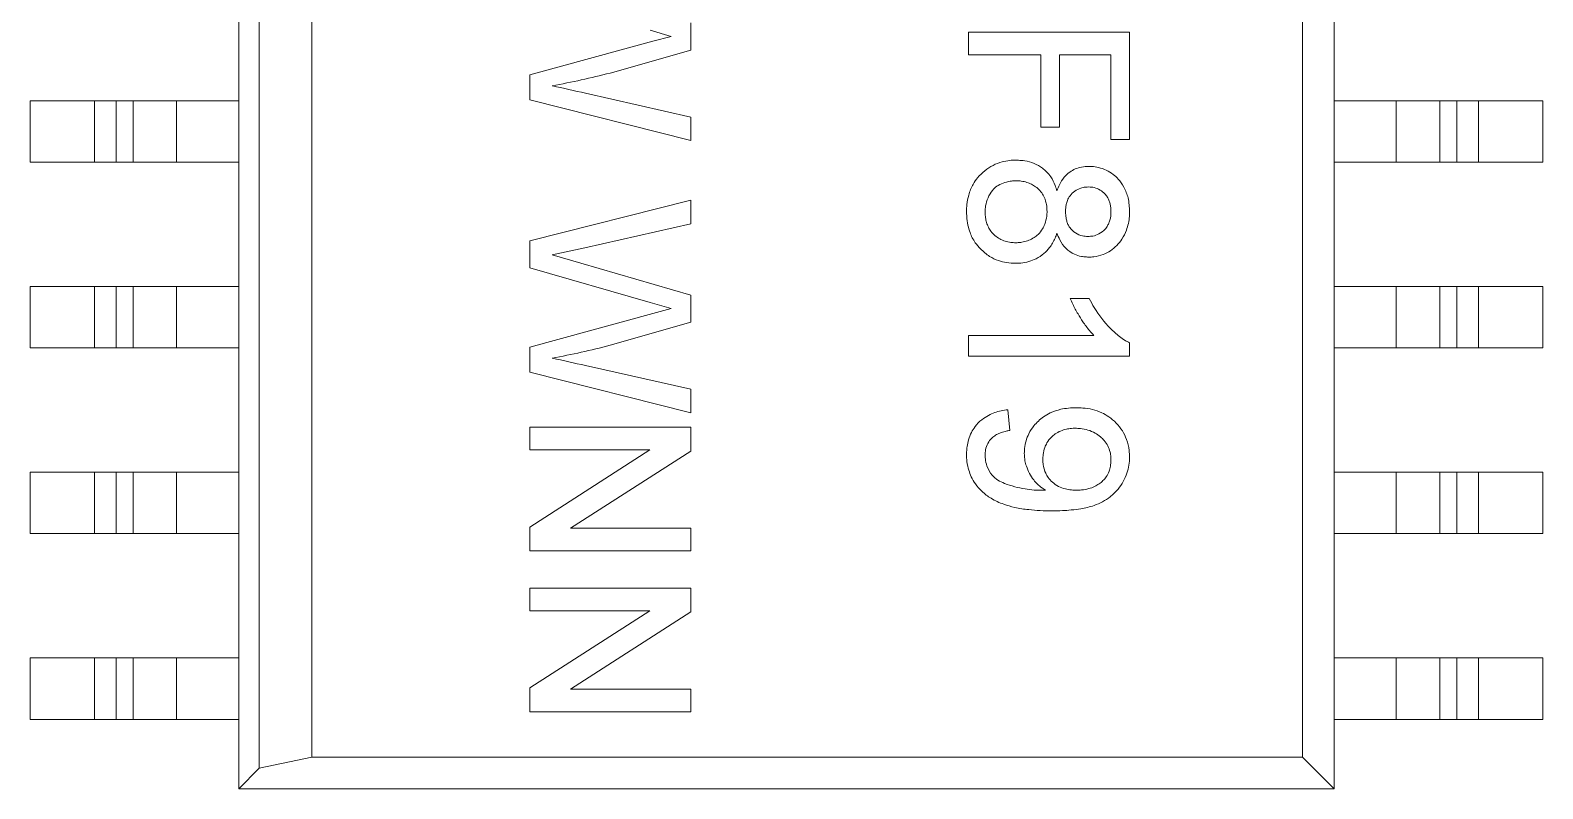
# Model space of a CAD drawing. Header units: millimetres. Extents: x -118 to 1430, y 370 to 1370.
# Drawn here: x 219.59 to 229.93, y 503.76 to 508.95 of the extents above; entities that cross this region are included whole.
import ezdxf

# ---------------------------------------------------------------- set-up
doc = ezdxf.new("R2010")
doc.units = ezdxf.units.MM
doc.layers.add('TANGENT EDGES', color=7, linetype='Continuous', lineweight=0)
doc.layers.add('VISIBLE', color=7, linetype='Continuous', lineweight=0)

msp = doc.modelspace()

# ---------------------------------------------------------------- linework, layer by layer
at = {"layer": 'TANGENT EDGES'}
for p, q in [((220.03, 508.045), (220.03, 508.465)), ((220.178, 508.465), (220.178, 508.045)), ((220.295, 508.465), (220.295, 508.045)), ((220.592, 508.465), (220.592, 508.045)), ((228.93, 508.465), (228.93, 508.045)), ((229.227, 508.465), (229.227, 508.045)), ((229.344, 508.045), (229.344, 508.465)), ((229.492, 508.465), (229.492, 508.045)), ((220.03, 506.775), (220.03, 507.195)), ((220.178, 507.195), (220.178, 506.775)), ((220.295, 507.195), (220.295, 506.775)), ((220.592, 507.195), (220.592, 506.775)), ((228.93, 507.195), (228.93, 506.775)), ((229.227, 507.195), (229.227, 506.775)), ((229.344, 506.775), (229.344, 507.195)), ((229.492, 507.195), (229.492, 506.775)), ((220.03, 505.505), (220.03, 505.925)), ((220.178, 505.925), (220.178, 505.505)), ((220.295, 505.925), (220.295, 505.505)), ((220.592, 505.925), (220.592, 505.505)), ((228.93, 505.925), (228.93, 505.505)), ((229.227, 505.925), (229.227, 505.505)), ((229.344, 505.505), (229.344, 505.925)), ((229.492, 505.925), (229.492, 505.505)), ((220.03, 504.235), (220.03, 504.655)), ((220.178, 504.655), (220.178, 504.235)), ((220.295, 504.655), (220.295, 504.235)), ((220.592, 504.655), (220.592, 504.235)), ((228.93, 504.655), (228.93, 504.235)), ((229.227, 504.655), (229.227, 504.235)), ((229.344, 504.235), (229.344, 504.655)), ((229.492, 504.655), (229.492, 504.235))]:
    msp.add_line(p, q, dxfattribs=at)
at = {"layer": 'VISIBLE'}
for p, q in [((221.016, 515.29), (221.016, 503.76)), ((228.506, 503.76), (228.506, 515.29)), ((221.156, 515.15), (221.156, 503.901)), ((221.516, 515.074), (221.516, 503.977)), ((228.289, 503.977), (228.289, 515.074)), ((223.829, 508.947), (223.973, 508.905)), ((224.106, 508.811), (224.106, 508.998)), ((223.847, 508.871), (223.006, 508.641)), ((223.973, 508.905), (223.847, 508.871)), ((226.006, 508.933), (226.006, 508.778)), ((227.106, 508.933), (226.006, 508.933)), ((227.106, 508.199), (227.106, 508.933)), ((223.555, 508.654), (224.106, 508.811)), ((226.006, 508.778), (226.5, 508.778)), ((226.5, 508.284), (226.5, 508.778)), ((226.627, 508.778), (226.979, 508.778)), ((226.627, 508.284), (226.627, 508.778)), ((226.979, 508.778), (226.979, 508.199)), ((223.006, 508.641), (223.006, 508.47)), ((220.03, 508.465), (219.591, 508.465)), ((219.591, 508.465), (219.591, 508.045)), ((220.03, 508.465), (220.178, 508.465)), ((220.295, 508.465), (220.178, 508.465)), ((220.592, 508.465), (220.295, 508.465)), ((221.016, 508.465), (220.592, 508.465)), ((223.006, 508.47), (224.106, 508.193)), ((224.106, 508.353), (223.387, 508.516)), ((228.93, 508.465), (228.506, 508.465)), ((229.227, 508.465), (228.93, 508.465)), ((229.344, 508.465), (229.227, 508.465)), ((229.344, 508.465), (229.492, 508.465)), ((229.931, 508.465), (229.492, 508.465)), ((229.931, 508.465), (229.931, 508.045)), ((224.106, 508.193), (224.106, 508.353)), ((226.5, 508.284), (226.627, 508.284)), ((226.979, 508.199), (227.106, 508.199)), ((219.591, 508.045), (220.03, 508.045)), ((220.178, 508.045), (220.03, 508.045)), ((220.178, 508.045), (220.295, 508.045)), ((220.295, 508.045), (220.592, 508.045)), ((220.592, 508.045), (221.016, 508.045)), ((226.427, 508.045), (226.427, 508.045)), ((228.506, 508.045), (228.93, 508.045)), ((228.93, 508.045), (229.227, 508.045)), ((229.227, 508.045), (229.344, 508.045)), ((229.492, 508.045), (229.344, 508.045)), ((229.492, 508.045), (229.931, 508.045)), ((224.106, 507.784), (223.006, 507.507)), ((224.106, 507.624), (224.106, 507.784)), ((223.383, 507.46), (224.106, 507.624)), ((223.006, 507.323), (223.006, 507.507)), ((223.16, 507.41), (223.383, 507.46)), ((223.355, 507.354), (223.16, 507.41)), ((223.006, 507.323), (223.829, 507.085)), ((224.106, 507.136), (223.355, 507.354)), ((219.591, 507.195), (219.591, 506.775)), ((220.03, 507.195), (219.591, 507.195)), ((220.03, 507.195), (220.178, 507.195)), ((220.295, 507.195), (220.178, 507.195)), ((220.592, 507.195), (220.295, 507.195)), ((221.016, 507.195), (220.592, 507.195)), ((228.93, 507.195), (228.506, 507.195)), ((229.227, 507.195), (228.93, 507.195)), ((229.344, 507.195), (229.227, 507.195)), ((229.344, 507.195), (229.492, 507.195)), ((229.931, 507.195), (229.492, 507.195)), ((229.931, 507.195), (229.931, 506.775)), ((223.973, 507.044), (223.829, 507.085)), ((224.106, 506.95), (224.106, 507.136)), ((226.831, 507.113), (226.701, 507.113)), ((223.847, 507.009), (223.006, 506.779)), ((223.973, 507.044), (223.847, 507.009)), ((223.555, 506.793), (224.106, 506.95)), ((219.591, 506.775), (220.03, 506.775)), ((220.178, 506.775), (220.03, 506.775)), ((220.178, 506.775), (220.295, 506.775)), ((220.295, 506.775), (220.592, 506.775)), ((220.592, 506.775), (221.016, 506.775)), ((223.006, 506.779), (223.006, 506.609)), ((223.487, 506.775), (223.487, 506.775)), ((226.006, 506.86), (226.006, 506.719)), ((226.863, 506.86), (226.006, 506.86)), ((227.106, 506.719), (227.106, 506.809)), ((228.506, 506.775), (228.93, 506.775)), ((228.93, 506.775), (229.227, 506.775)), ((229.227, 506.775), (229.344, 506.775)), ((229.492, 506.775), (229.344, 506.775)), ((229.492, 506.775), (229.931, 506.775)), ((226.006, 506.719), (227.106, 506.719)), ((223.006, 506.609), (224.106, 506.331)), ((224.106, 506.492), (223.387, 506.654)), ((224.106, 506.331), (224.106, 506.492)), ((226.288, 506.211), (226.274, 506.352)), ((224.106, 506.233), (223.006, 506.233)), ((223.006, 506.233), (223.006, 506.078)), ((224.106, 506.069), (224.106, 506.233)), ((223.006, 505.55), (223.827, 506.078)), ((223.006, 506.078), (223.827, 506.078)), ((223.285, 505.542), (224.106, 506.069)), ((220.03, 505.925), (219.591, 505.925)), ((219.591, 505.925), (219.591, 505.505)), ((220.03, 505.925), (220.178, 505.925)), ((220.295, 505.925), (220.178, 505.925)), ((220.592, 505.925), (220.295, 505.925)), ((221.016, 505.925), (220.592, 505.925)), ((226.012, 505.925), (226.012, 505.925)), ((226.417, 505.925), (226.417, 505.925)), ((228.93, 505.925), (228.506, 505.925)), ((229.227, 505.925), (228.93, 505.925)), ((229.344, 505.925), (229.227, 505.925)), ((229.344, 505.925), (229.492, 505.925)), ((229.931, 505.925), (229.492, 505.925)), ((229.931, 505.925), (229.931, 505.505)), ((226.531, 505.802), (226.504, 505.801)), ((223.006, 505.55), (223.006, 505.387)), ((224.106, 505.542), (223.285, 505.542)), ((224.106, 505.387), (224.106, 505.542)), ((219.591, 505.505), (220.03, 505.505)), ((220.178, 505.505), (220.03, 505.505)), ((220.178, 505.505), (220.295, 505.505)), ((220.295, 505.505), (220.592, 505.505)), ((220.592, 505.505), (221.016, 505.505)), ((228.506, 505.505), (228.93, 505.505)), ((228.93, 505.505), (229.227, 505.505)), ((229.227, 505.505), (229.344, 505.505)), ((229.492, 505.505), (229.344, 505.505)), ((229.492, 505.505), (229.931, 505.505)), ((223.006, 505.387), (224.106, 505.387)), ((223.006, 505.133), (223.006, 504.978)), ((224.106, 505.133), (223.006, 505.133)), ((224.106, 504.969), (224.106, 505.133)), ((223.006, 504.45), (223.827, 504.978)), ((223.006, 504.978), (223.827, 504.978)), ((223.285, 504.442), (224.106, 504.969)), ((219.591, 504.655), (219.591, 504.235)), ((220.03, 504.655), (219.591, 504.655)), ((220.03, 504.655), (220.178, 504.655)), ((220.295, 504.655), (220.178, 504.655)), ((220.592, 504.655), (220.295, 504.655)), ((221.016, 504.655), (220.592, 504.655)), ((228.93, 504.655), (228.506, 504.655)), ((229.227, 504.655), (228.93, 504.655)), ((229.344, 504.655), (229.227, 504.655)), ((229.344, 504.655), (229.492, 504.655)), ((229.931, 504.655), (229.492, 504.655)), ((229.931, 504.655), (229.931, 504.235)), ((223.006, 504.45), (223.006, 504.287)), ((224.106, 504.442), (223.285, 504.442)), ((224.106, 504.287), (224.106, 504.442)), ((223.006, 504.287), (224.106, 504.287)), ((219.591, 504.235), (220.03, 504.235)), ((220.178, 504.235), (220.03, 504.235)), ((220.178, 504.235), (220.295, 504.235)), ((220.295, 504.235), (220.592, 504.235)), ((220.592, 504.235), (221.016, 504.235)), ((228.506, 504.235), (228.93, 504.235)), ((228.93, 504.235), (229.227, 504.235)), ((229.227, 504.235), (229.344, 504.235)), ((229.492, 504.235), (229.344, 504.235)), ((229.492, 504.235), (229.931, 504.235)), ((221.156, 503.901), (221.516, 503.977)), ((221.516, 503.977), (228.289, 503.977)), ((228.289, 503.977), (228.506, 503.76)), ((221.016, 503.76), (221.156, 503.901)), ((228.506, 503.76), (221.016, 503.76))]:
    msp.add_line(p, q, dxfattribs=at)
for centre, radius, start, end in [((222.151, 514.059), 5.584, 280.4084, 284.5612), ((233.671, 554.699), 47.314, 257.1648, 257.4465), ((222.151, 512.197), 5.584, 280.4084, 284.5612), ((233.671, 552.837), 47.314, 257.1648, 257.4465)]:
    msp.add_arc(centre, radius, start, end, dxfattribs=at)
for points, knots in [([(226.33, 508.058), (226.315, 508.058), (226.301, 508.058), (226.269, 508.054), (226.252, 508.051), (226.213, 508.041), (226.193, 508.033), (226.133, 508.002), (226.097, 507.973), (226.056, 507.924), (226.046, 507.909), (226.024, 507.87), (226.014, 507.845), (226.001, 507.799), (225.997, 507.777), (225.993, 507.739), (225.992, 507.722), (225.992, 507.706)], [0, 0, 0, 0, 0.08, 0.08, 0.176, 0.176, 0.296, 0.296, 0.544832, 0.544832, 0.644832, 0.644832, 0.788832, 0.788832, 0.908832, 0.908832, 1, 1, 1, 1]), ([(226.609, 507.849), (226.606, 507.862), (226.602, 507.874), (226.59, 507.906), (226.58, 507.926), (226.559, 507.956), (226.55, 507.968), (226.53, 507.988), (226.521, 507.996), (226.493, 508.017), (226.474, 508.028), (226.434, 508.044), (226.413, 508.05), (226.376, 508.056), (226.361, 508.057), (226.341, 508.058), (226.335, 508.058), (226.33, 508.058)], [0, 0, 0, 0, 0.1, 0.1, 0.2728, 0.2728, 0.3928, 0.3928, 0.4928, 0.4928, 0.6656, 0.6656, 0.8384, 0.8384, 0.9584, 0.9584, 1, 1, 1, 1]), ([(226.829, 508.016), (226.812, 508.015), (226.795, 508.014), (226.749, 508.005), (226.721, 507.994), (226.683, 507.966), (226.671, 507.955), (226.647, 507.926), (226.636, 507.908), (226.62, 507.877), (226.615, 507.863), (226.609, 507.849)], [0, 0, 0, 0, 0.1728, 0.1728, 0.471398, 0.471398, 0.644198, 0.644198, 0.851558, 0.851558, 1, 1, 1, 1]), ([(227.106, 507.707), (227.106, 507.723), (227.105, 507.739), (227.102, 507.769), (227.1, 507.785), (227.09, 507.826), (227.08, 507.851), (227.057, 507.894), (227.044, 507.913), (227.018, 507.941), (227.007, 507.951), (226.98, 507.972), (226.964, 507.982), (226.93, 507.998), (226.913, 508.004), (226.88, 508.012), (226.864, 508.014), (226.842, 508.016), (226.835, 508.016), (226.829, 508.016)], [0, 0, 0, 0, 0.1, 0.1, 0.2, 0.2, 0.3728, 0.3728, 0.5168, 0.5168, 0.6168, 0.6168, 0.7368, 0.7368, 0.8568, 0.8568, 0.9568, 0.9568, 1, 1, 1, 1]), ([(226.119, 507.705), (226.119, 507.718), (226.12, 507.732), (226.126, 507.765), (226.131, 507.783), (226.147, 507.819), (226.157, 507.837), (226.178, 507.862), (226.188, 507.872), (226.212, 507.889), (226.227, 507.896), (226.258, 507.907), (226.274, 507.911), (226.301, 507.916), (226.312, 507.917), (226.327, 507.917), (226.33, 507.917), (226.333, 507.917)], [0, 0, 0, 0, 0.12, 0.12, 0.2928, 0.2928, 0.4656, 0.4656, 0.5856, 0.5856, 0.7296, 0.7296, 0.8736, 0.8736, 0.9736, 0.9736, 1, 1, 1, 1]), ([(226.333, 507.917), (226.344, 507.917), (226.355, 507.917), (226.379, 507.913), (226.392, 507.911), (226.415, 507.903), (226.426, 507.899), (226.446, 507.889), (226.455, 507.883), (226.475, 507.869), (226.485, 507.86), (226.503, 507.84), (226.51, 507.83), (226.526, 507.801), (226.532, 507.783), (226.539, 507.751), (226.541, 507.738), (226.542, 507.719), (226.542, 507.714), (226.542, 507.709)], [0, 0, 0, 0, 0.1, 0.1, 0.22, 0.22, 0.32, 0.32, 0.42, 0.42, 0.54, 0.54, 0.66, 0.66, 0.8328, 0.8328, 0.9528, 0.9528, 1, 1, 1, 1]), ([(226.669, 507.704), (226.669, 507.713), (226.669, 507.722), (226.671, 507.739), (226.672, 507.748), (226.676, 507.765), (226.678, 507.774), (226.686, 507.794), (226.692, 507.805), (226.709, 507.828), (226.72, 507.838), (226.745, 507.856), (226.759, 507.862), (226.783, 507.87), (226.794, 507.873), (226.812, 507.874), (226.82, 507.875), (226.828, 507.875)], [0, 0, 0, 0, 0.1, 0.1, 0.2, 0.2, 0.3, 0.3, 0.444, 0.444, 0.6168, 0.6168, 0.7896, 0.7896, 0.9096, 0.9096, 1, 1, 1, 1]), ([(226.828, 507.875), (226.84, 507.874), (226.852, 507.874), (226.879, 507.867), (226.892, 507.862), (226.917, 507.847), (226.928, 507.838), (226.943, 507.821), (226.949, 507.814), (226.958, 507.8), (226.962, 507.793), (226.968, 507.777), (226.971, 507.769), (226.975, 507.752), (226.976, 507.744), (226.979, 507.727), (226.979, 507.719), (226.979, 507.709), (226.979, 507.707), (226.979, 507.706)], [0, 0, 0, 0, 0.144, 0.144, 0.3168, 0.3168, 0.482688, 0.482688, 0.582688, 0.582688, 0.682688, 0.682688, 0.782688, 0.782688, 0.882688, 0.882688, 0.982688, 0.982688, 1, 1, 1, 1]), ([(226.326, 507.353), (226.304, 507.354), (226.288, 507.354), (226.247, 507.361), (226.228, 507.366), (226.189, 507.379), (226.169, 507.389), (226.127, 507.415), (226.107, 507.432), (226.074, 507.465), (226.062, 507.479), (226.037, 507.516), (226.024, 507.54), (226.01, 507.579), (226.005, 507.597), (225.997, 507.634), (225.994, 507.653), (225.993, 507.684), (225.992, 507.695), (225.992, 507.706)], [0, 0, 0, 0, 0.12, 0.12, 0.22, 0.22, 0.34, 0.34, 0.484, 0.484, 0.584, 0.584, 0.728, 0.728, 0.828, 0.828, 0.9432, 0.9432, 1, 1, 1, 1]), ([(226.328, 507.494), (226.317, 507.494), (226.306, 507.495), (226.282, 507.498), (226.268, 507.501), (226.243, 507.508), (226.23, 507.514), (226.207, 507.527), (226.196, 507.534), (226.176, 507.552), (226.166, 507.562), (226.151, 507.581), (226.146, 507.591), (226.136, 507.611), (226.132, 507.621), (226.126, 507.643), (226.123, 507.654), (226.12, 507.676), (226.119, 507.687), (226.119, 507.7), (226.119, 507.702), (226.119, 507.705)], [0, 0, 0, 0, 0.1, 0.1, 0.22, 0.22, 0.34, 0.34, 0.46, 0.46, 0.58, 0.58, 0.68, 0.68, 0.78, 0.78, 0.88, 0.88, 0.98, 0.98, 1, 1, 1, 1]), ([(226.542, 507.709), (226.542, 507.697), (226.542, 507.686), (226.538, 507.656), (226.533, 507.638), (226.523, 507.609), (226.518, 507.599), (226.503, 507.575), (226.493, 507.563), (226.473, 507.543), (226.464, 507.536), (226.443, 507.522), (226.431, 507.516), (226.406, 507.505), (226.393, 507.502), (226.368, 507.497), (226.357, 507.495), (226.34, 507.494), (226.334, 507.494), (226.328, 507.494)], [0, 0, 0, 0, 0.1, 0.1, 0.265888, 0.265888, 0.365888, 0.365888, 0.509888, 0.509888, 0.609888, 0.609888, 0.729888, 0.729888, 0.849888, 0.849888, 0.949888, 0.949888, 1, 1, 1, 1]), ([(226.821, 507.537), (226.809, 507.537), (226.797, 507.538), (226.768, 507.544), (226.751, 507.551), (226.722, 507.571), (226.709, 507.583), (226.693, 507.604), (226.689, 507.612), (226.682, 507.627), (226.679, 507.635), (226.674, 507.653), (226.672, 507.663), (226.67, 507.682), (226.669, 507.69), (226.669, 507.701), (226.669, 507.703), (226.669, 507.704)], [0, 0, 0, 0, 0.144, 0.144, 0.35136, 0.35136, 0.55872, 0.55872, 0.65872, 0.65872, 0.75872, 0.75872, 0.87872, 0.87872, 0.97872, 0.97872, 1, 1, 1, 1]), ([(226.979, 507.706), (226.979, 507.697), (226.979, 507.688), (226.977, 507.671), (226.976, 507.663), (226.972, 507.646), (226.969, 507.637), (226.963, 507.623), (226.96, 507.617), (226.951, 507.602), (226.946, 507.594), (226.927, 507.573), (226.912, 507.562), (226.883, 507.547), (226.87, 507.542), (226.844, 507.538), (226.833, 507.537), (226.821, 507.537)], [0, 0, 0, 0, 0.1, 0.1, 0.2, 0.2, 0.3, 0.3, 0.38, 0.38, 0.4952, 0.4952, 0.70256, 0.70256, 0.868448, 0.868448, 1, 1, 1, 1]), ([(226.825, 507.395), (226.838, 507.396), (226.85, 507.396), (226.884, 507.4), (226.905, 507.406), (226.943, 507.42), (226.96, 507.429), (226.991, 507.45), (227.006, 507.462), (227.032, 507.489), (227.044, 507.503), (227.067, 507.538), (227.077, 507.558), (227.096, 507.61), (227.103, 507.642), (227.106, 507.685), (227.106, 507.696), (227.106, 507.707)], [0, 0, 0, 0, 0.08, 0.08, 0.21824, 0.21824, 0.33824, 0.33824, 0.45824, 0.45824, 0.57824, 0.57824, 0.72224, 0.72224, 0.9296, 0.9296, 1, 1, 1, 1]), ([(226.326, 507.353), (226.339, 507.353), (226.351, 507.354), (226.382, 507.357), (226.4, 507.36), (226.435, 507.37), (226.451, 507.377), (226.487, 507.394), (226.505, 507.406), (226.535, 507.432), (226.548, 507.446), (226.567, 507.47), (226.573, 507.481), (226.586, 507.502), (226.592, 507.514), (226.602, 507.536), (226.606, 507.547), (226.609, 507.559)], [0, 0, 0, 0, 0.1, 0.1, 0.244, 0.244, 0.388, 0.388, 0.5608, 0.5608, 0.7048, 0.7048, 0.8048, 0.8048, 0.9048, 0.9048, 1, 1, 1, 1]), ([(226.609, 507.559), (226.616, 507.543), (226.622, 507.528), (226.641, 507.492), (226.655, 507.472), (226.689, 507.439), (226.708, 507.425), (226.745, 507.408), (226.761, 507.403), (226.788, 507.398), (226.8, 507.397), (226.816, 507.396), (226.821, 507.396), (226.825, 507.395)], [0, 0, 0, 0, 0.1728, 0.1728, 0.421632, 0.421632, 0.660511, 0.660511, 0.833311, 0.833311, 0.953311, 0.953311, 1, 1, 1, 1]), ([(226.701, 507.113), (226.707, 507.1), (226.712, 507.087), (226.729, 507.051), (226.741, 507.029), (226.765, 506.989), (226.776, 506.971), (226.801, 506.933), (226.816, 506.913), (226.842, 506.882), (226.853, 506.871), (226.863, 506.86)], [0, 0, 0, 0, 0.144, 0.144, 0.392832, 0.392832, 0.600192, 0.600192, 0.849024, 0.849024, 1, 1, 1, 1]), ([(226.831, 507.113), (226.842, 507.092), (226.853, 507.071), (226.896, 506.998), (226.934, 506.95), (226.995, 506.888), (227.015, 506.87), (227.05, 506.843), (227.062, 506.834), (227.086, 506.82), (227.096, 506.815), (227.106, 506.809)], [0, 0, 0, 0, 0.1728, 0.1728, 0.602782, 0.602782, 0.801847, 0.801847, 0.917047, 0.917047, 1, 1, 1, 1]), ([(226.274, 506.352), (226.259, 506.35), (226.244, 506.348), (226.214, 506.341), (226.199, 506.337), (226.17, 506.327), (226.156, 506.32), (226.126, 506.305), (226.11, 506.295), (226.079, 506.27), (226.063, 506.254), (226.041, 506.224), (226.032, 506.211), (226.017, 506.181), (226.01, 506.164), (226.001, 506.131), (225.998, 506.116), (225.994, 506.089), (225.993, 506.077), (225.992, 506.059), (225.992, 506.054), (225.992, 506.048)], [0, 0, 0, 0, 0.1, 0.1, 0.2, 0.2, 0.3, 0.3, 0.42, 0.42, 0.564, 0.564, 0.664, 0.664, 0.784, 0.784, 0.884, 0.884, 0.964, 0.964, 1, 1, 1, 1]), ([(226.741, 506.366), (226.723, 506.366), (226.706, 506.365), (226.671, 506.361), (226.653, 506.359), (226.611, 506.349), (226.587, 506.341), (226.548, 506.322), (226.533, 506.313), (226.494, 506.286), (226.471, 506.265), (226.439, 506.225), (226.427, 506.207), (226.41, 506.172), (226.403, 506.156), (226.394, 506.122), (226.39, 506.105), (226.387, 506.076), (226.387, 506.065), (226.387, 506.054)], [0, 0, 0, 0, 0.1, 0.1, 0.2, 0.2, 0.344, 0.344, 0.444, 0.444, 0.6168, 0.6168, 0.7368, 0.7368, 0.8368, 0.8368, 0.9368, 0.9368, 1, 1, 1, 1]), ([(227.106, 506.029), (227.106, 506.044), (227.105, 506.059), (227.101, 506.099), (227.095, 506.124), (227.078, 506.169), (227.069, 506.189), (227.045, 506.227), (227.031, 506.245), (227, 506.277), (226.982, 506.291), (226.949, 506.314), (226.933, 506.324), (226.895, 506.34), (226.874, 506.348), (226.831, 506.359), (226.809, 506.362), (226.771, 506.365), (226.756, 506.366), (226.741, 506.366)], [0, 0, 0, 0, 0.08, 0.08, 0.21824, 0.21824, 0.33824, 0.33824, 0.45824, 0.45824, 0.57824, 0.57824, 0.67824, 0.67824, 0.79824, 0.79824, 0.91824, 0.91824, 1, 1, 1, 1]), ([(226.119, 506.041), (226.119, 506.054), (226.12, 506.066), (226.125, 506.094), (226.13, 506.108), (226.145, 506.136), (226.154, 506.148), (226.173, 506.166), (226.182, 506.172), (226.2, 506.183), (226.209, 506.188), (226.231, 506.197), (226.243, 506.2), (226.264, 506.206), (226.273, 506.208), (226.284, 506.21), (226.286, 506.21), (226.288, 506.211)], [0, 0, 0, 0, 0.144, 0.144, 0.3168, 0.3168, 0.4896, 0.4896, 0.6096, 0.6096, 0.7296, 0.7296, 0.8736, 0.8736, 0.9736, 0.9736, 1, 1, 1, 1]), ([(226.514, 506.011), (226.514, 506.022), (226.514, 506.034), (226.518, 506.062), (226.522, 506.078), (226.531, 506.105), (226.536, 506.115), (226.55, 506.139), (226.56, 506.152), (226.58, 506.172), (226.589, 506.18), (226.61, 506.194), (226.622, 506.201), (226.648, 506.212), (226.661, 506.216), (226.686, 506.221), (226.697, 506.223), (226.717, 506.225), (226.725, 506.225), (226.733, 506.225)], [0, 0, 0, 0, 0.1, 0.1, 0.244, 0.244, 0.344, 0.344, 0.488, 0.488, 0.588, 0.588, 0.708, 0.708, 0.828, 0.828, 0.928, 0.928, 1, 1, 1, 1]), ([(226.733, 506.225), (226.746, 506.225), (226.758, 506.224), (226.788, 506.221), (226.805, 506.218), (226.839, 506.208), (226.856, 506.201), (226.884, 506.185), (226.896, 506.176), (226.916, 506.159), (226.925, 506.15), (226.942, 506.129), (226.951, 506.117), (226.964, 506.091), (226.969, 506.077), (226.976, 506.051), (226.978, 506.039), (226.979, 506.02), (226.979, 506.014), (226.979, 506.007)], [0, 0, 0, 0, 0.1, 0.1, 0.244, 0.244, 0.388, 0.388, 0.508, 0.508, 0.608, 0.608, 0.728, 0.728, 0.848, 0.848, 0.948, 0.948, 1, 1, 1, 1]), ([(225.992, 506.048), (225.992, 506.031), (225.993, 506.014), (225.997, 505.977), (226.002, 505.957), (226.012, 505.923), (226.018, 505.908), (226.032, 505.877), (226.042, 505.861), (226.066, 505.827), (226.08, 505.81), (226.116, 505.776), (226.137, 505.76), (226.187, 505.73), (226.216, 505.716), (226.271, 505.697), (226.296, 505.69), (226.353, 505.677), (226.385, 505.672), (226.443, 505.666), (226.469, 505.664), (226.522, 505.661), (226.548, 505.661), (226.576, 505.661), (226.577, 505.661), (226.578, 505.661)], [0, 0, 0, 0, 0.064, 0.064, 0.1408, 0.1408, 0.199782, 0.199782, 0.270561, 0.270561, 0.355496, 0.355496, 0.455496, 0.455496, 0.575496, 0.575496, 0.675496, 0.675496, 0.795496, 0.795496, 0.895496, 0.895496, 0.995496, 0.995496, 1, 1, 1, 1]), ([(226.504, 505.801), (226.487, 505.801), (226.47, 505.802), (226.433, 505.804), (226.412, 505.807), (226.368, 505.814), (226.345, 505.819), (226.298, 505.832), (226.274, 505.839), (226.236, 505.855), (226.221, 505.862), (226.192, 505.88), (226.179, 505.891), (226.152, 505.923), (226.14, 505.944), (226.126, 505.983), (226.122, 506), (226.12, 506.025), (226.119, 506.033), (226.119, 506.041)], [0, 0, 0, 0, 0.1, 0.1, 0.22, 0.22, 0.364, 0.364, 0.508, 0.508, 0.608, 0.608, 0.708, 0.708, 0.852, 0.852, 0.952, 0.952, 1, 1, 1, 1]), ([(226.387, 506.054), (226.387, 506.036), (226.388, 506.019), (226.394, 505.99), (226.397, 505.978), (226.412, 505.932), (226.429, 505.9), (226.467, 505.852), (226.485, 505.834), (226.514, 505.813), (226.522, 505.807), (226.531, 505.802)], [0, 0, 0, 0, 0.1728, 0.1728, 0.2928, 0.2928, 0.651118, 0.651118, 0.89995, 0.89995, 1, 1, 1, 1]), ([(226.744, 505.802), (226.732, 505.802), (226.721, 505.802), (226.695, 505.805), (226.681, 505.807), (226.651, 505.815), (226.635, 505.82), (226.605, 505.836), (226.591, 505.846), (226.569, 505.866), (226.559, 505.877), (226.544, 505.898), (226.538, 505.908), (226.526, 505.933), (226.521, 505.95), (226.516, 505.978), (226.514, 505.989), (226.514, 506.004), (226.514, 506.008), (226.514, 506.011)], [0, 0, 0, 0, 0.1, 0.1, 0.22, 0.22, 0.364, 0.364, 0.508, 0.508, 0.628, 0.628, 0.728, 0.728, 0.872, 0.872, 0.972, 0.972, 1, 1, 1, 1]), ([(227.106, 506.029), (227.106, 506.009), (227.105, 505.993), (227.099, 505.954), (227.094, 505.935), (227.082, 505.899), (227.074, 505.88), (227.053, 505.844), (227.042, 505.826), (227.011, 505.789), (226.992, 505.771), (226.942, 505.732), (226.904, 505.712), (226.835, 505.687), (226.802, 505.68), (226.731, 505.668), (226.684, 505.664), (226.624, 505.661), (226.605, 505.661), (226.578, 505.661)], [0, 0, 0, 0, 0.08, 0.08, 0.1568, 0.1568, 0.24896, 0.24896, 0.32896, 0.32896, 0.42496, 0.42496, 0.59776, 0.59776, 0.71776, 0.71776, 0.89056, 0.89056, 1, 1, 1, 1]), ([(226.979, 506.007), (226.979, 505.993), (226.978, 505.979), (226.973, 505.954), (226.97, 505.942), (226.961, 505.918), (226.955, 505.906), (226.94, 505.884), (226.933, 505.875), (226.916, 505.859), (226.907, 505.851), (226.888, 505.838), (226.878, 505.832), (226.854, 505.821), (226.841, 505.816), (226.811, 505.808), (226.795, 505.805), (226.767, 505.802), (226.755, 505.802), (226.744, 505.802)], [0, 0, 0, 0, 0.12, 0.12, 0.22, 0.22, 0.34, 0.34, 0.44, 0.44, 0.54, 0.54, 0.64, 0.64, 0.76, 0.76, 0.904, 0.904, 1, 1, 1, 1])]:
    msp.add_open_spline(points, degree=3, knots=knots, dxfattribs=at)

doc.saveas('drawing.dxf')
